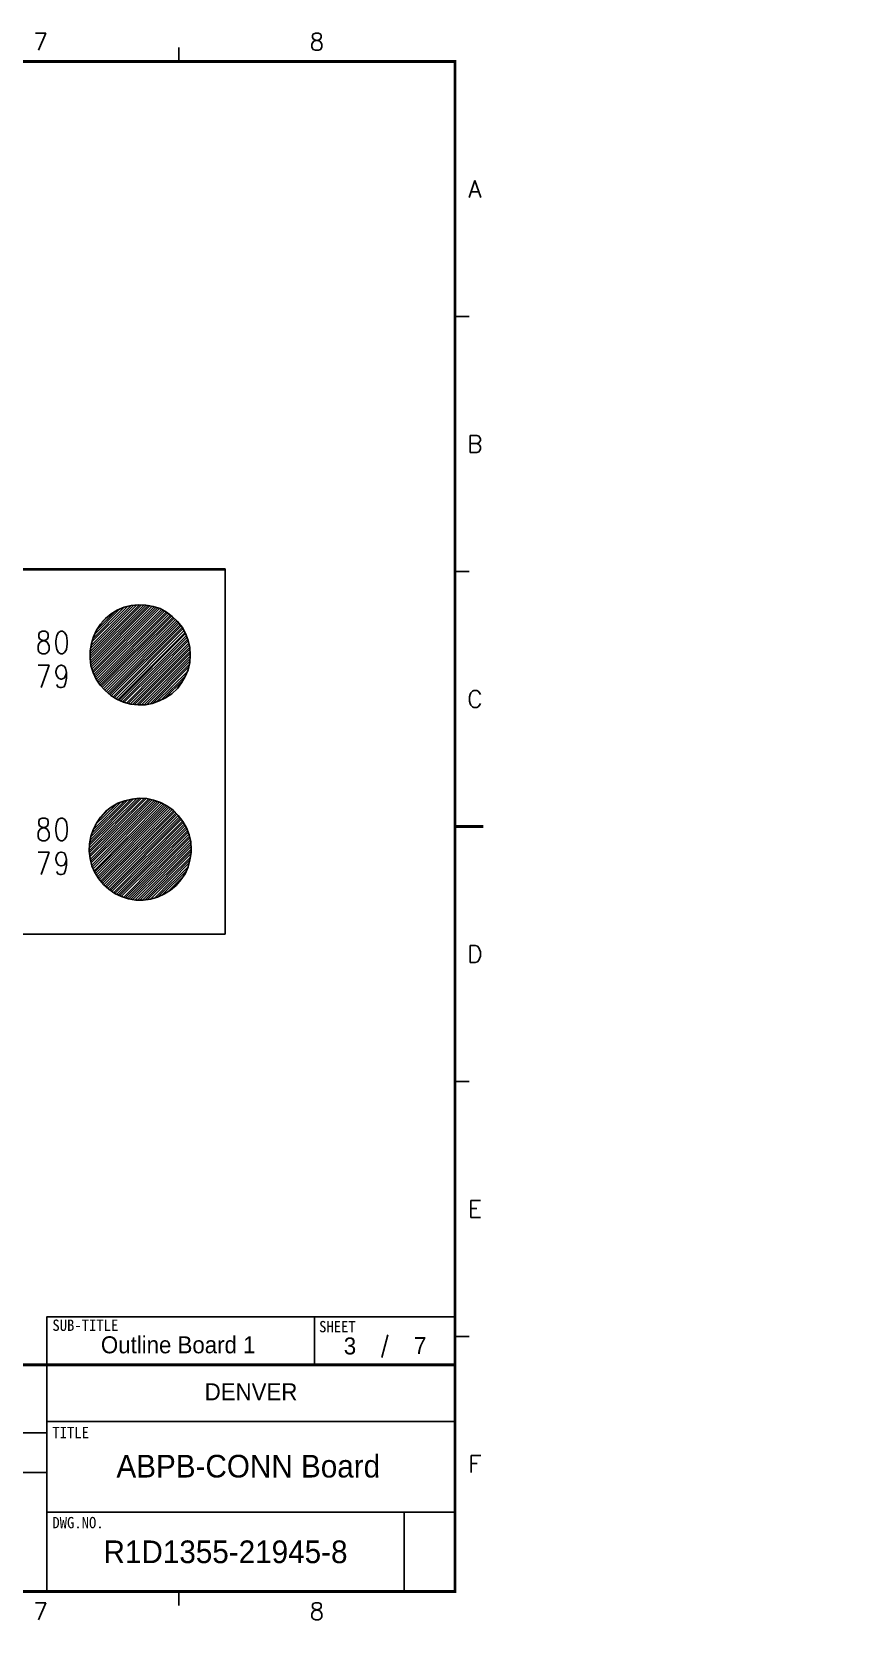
# Model space of a CAD drawing. Extents: x 295 to 953, y 10 to 290.
# Drawn here: x 807.3 to 952.6, y 9.8 to 290.2 of the extents above; entities that cross this region are included whole.
import ezdxf
from ezdxf.enums import TextEntityAlignment as Align

# ---------------------------------------------------------------- set-up
doc = ezdxf.new("R2010")
doc.units = 0
doc.header["$LTSCALE"] = 5
doc.header["$MEASUREMENT"] = 0
doc.linetypes.add('CENTER', pattern=[2, 1.25, -0.25, 0.25, -0.25])
doc.layers.get('0').update_dxf_attribs({"linetype": 'CONTINUOUS', "lineweight": 25})
for name, color, linetype, lineweight in [('2', 2, 'CENTER', 13), ('4', 4, 'CONTINUOUS', 18), ('6', 6, 'CONTINUOUS', 13)]:
    doc.layers.add(name, color=color, linetype=linetype, lineweight=lineweight)
for name, color, linetype in [('CK', 7, 'CONTINUOUS'), ('D2', 1, 'CONTINUOUS'), ('SHEET', 3, 'CONTINUOUS'), ('문자', 4, 'CONTINUOUS'), ('테두리', 3, 'CONTINUOUS')]:
    doc.layers.add(name, color=color, linetype=linetype)
doc.styles.add('MARK', font='ARLRDBD.TTF')
doc.styles.get("Standard").update_dxf_attribs({"font": 'simplex.shx'})
doc.styles.add('굴림', font='')
doc.styles.add('굴림체', font='')
doc.styles.get('굴림').set_extended_font_data('Gulim')
doc.styles.get('굴림체').set_extended_font_data('GulimChe')

# ---------------------------------------------------------------- blocks, each defined once
blk = doc.blocks.new('B')
at = {"layer": '문자'}
blk.add_hatch(color=256, dxfattribs=at).paths.add_polyline_path([(13.79, 10), (15.31, 6), (16.84, 10)])
at = {"color": 4, "const_width": 0.6}
blk.add_lwpolyline([(48.46, 10.32, 1), (49.06, 10.32, 1)], format="xyb", close=True, dxfattribs=at)
at = {"layer": '문자'}
for p, q in [((10.73, 2), (7.68, 10)), ((7.68, 10), (10.09, 10)), ((11.94, 5.16), (10.09, 10)), ((10.73, 10), (13.15, 10)), ((13.79, 2), (10.73, 10)), ((14.99, 5.16), (13.15, 10)), ((13.79, 10), (16.84, 10)), ((15.31, 6), (13.79, 10)), ((16.84, 10), (15.31, 6)), ((11.94, 5.16), (10.73, 2)), ((14.99, 5.16), (13.79, 2))]:
    blk.add_line(p, q, dxfattribs=at)
at = {"layer": '문자', "style": 'MARK', "oblique": 15}
blk.add_text('WOOJIN', height=6.5, dxfattribs=at).set_placement((36.4, 6), align=Align.MIDDLE_CENTER)
blk = doc.blocks.new('C')
blk.add_line((15, 285), (15, 285))
at = {"layer": '2'}
for p, q in [((252.83, 53.35), (252.83, 44.65)), ((269.53, 49), (248.48, 49))]:
    blk.add_line(p, q, dxfattribs=at)
at = {"layer": 'SHEET'}
for p, q in [((393.14, 60.3), (392.07, 56.28)), ((22, 55), (22, 15)), ((227, 55), (227, 15)), ((247, 55), (247, 22)), ((271, 55), (271, 15)), ((271, 55), (271, 15)), ((333, 55), (333, 15)), ((247, 48), (227, 48)), ((405, 45), (333, 45)), ((333, 43), (247, 43)), ((287, 43), (287, 15)), ((311, 43), (311, 15)), ((333, 36), (247, 36)), ((311, 29), (247, 29)), ((405, 29), (333, 29)), ((396, 29), (396, 15)), ((311, 22), (227, 22))]:
    blk.add_line(p, q, dxfattribs=at)
at = {"layer": 'SHEET', "color": 4}
for p, q in [((258.53, 50.9), (268.03, 51.85)), ((258.53, 50.9), (258.53, 47.1)), ((268.03, 51.85), (268.03, 46.15)), ((258.53, 47.1), (268.03, 46.15))]:
    blk.add_line(p, q, dxfattribs=at)
at = {"layer": 'SHEET'}
for points in [[(333, 55), (380.19, 55), (380.19, 63.49), (333, 63.49)], [(380.19, 55), (405, 55), (405, 63.49), (380.19, 63.49)]]:
    blk.add_lwpolyline(points, close=True, dxfattribs=at)
at = {"layer": 'SHEET', "color": 4}
for radius in [2.85, 1.9]:
    blk.add_circle((252.83, 49), radius, dxfattribs=at)
at = {"layer": 'SHEET'}
blk.add_circle((265.7, 39.32), 3.32, dxfattribs=at)
at = {"layer": '테두리'}
blk.add_line((405, 285), (405, 15), dxfattribs=at)
for points, const_width in [([(210, 290), (210, 285)], 0.5), ([(63.75, 287.5), (63.75, 285)], 0.3), ([(112.5, 287.5), (112.5, 285)], 0.3), ([(161.25, 287.5), (161.25, 285)], 0.3), ([(258.75, 287.5), (258.75, 285)], 0.3), ([(307.5, 287.5), (307.5, 285)], 0.3), ([(356.25, 287.5), (356.25, 285)], 0.3), ([(15, 285), (15, 15), (405, 15), (405, 285), (15, 285)], 0.5), ([(12.5, 240), (15, 240)], 0.3), ([(407.5, 240), (405, 240)], 0.3), ([(12.5, 195), (15, 195)], 0.3), ([(407.5, 195), (405, 195)], 0.3), ([(10, 150), (15, 150)], 0.5), ([(410, 150), (405, 150)], 0.5), ([(12.5, 105), (15, 105)], 0.3), ([(407.5, 105), (405, 105)], 0.3), ([(12.5, 60), (15, 60)], 0.3), ([(407.5, 60), (405, 60)], 0.3), ([(15, 55), (405, 55)], 0.5), ([(63.75, 12.5), (63.75, 15)], 0.3), ([(112.5, 12.5), (112.5, 15)], 0.3), ([(161.25, 12.5), (161.25, 15)], 0.3), ([(210, 10), (210, 15)], 0.5), ([(258.75, 12.5), (258.75, 15)], 0.3), ([(307.5, 12.5), (307.5, 15)], 0.3), ([(356.25, 12.5), (356.25, 15)], 0.3)]:
    blk.add_lwpolyline(points, dxfattribs=dict(at, const_width=const_width))
blk.add_blockref('B', (271, 43))
at = {"layer": '문자'}
for s, p in [('1', (39.38, 288.5)), ('2', (88.12, 288.5)), ('3', (136.88, 288.5)), ('4', (185.62, 288.5)), ('5', (234.38, 288.5)), ('6', (283.12, 288.5)), ('7', (331.88, 288.5)), ('8', (380.62, 288.5)), ('A', (11.5, 262.5)), ('A', (408.5, 262.5)), ('B', (11.5, 217.5)), ('B', (408.5, 217.5)), ('C', (11.5, 172.5)), ('C', (408.5, 172.5)), ('D', (11.5, 127.5)), ('D', (408.5, 127.5)), ('E', (11.5, 82.5)), ('E', (408.5, 82.5)), ('F', (11.5, 37.5)), ('F', (408.5, 37.5)), ('1', (39.38, 11.5)), ('2', (88.12, 11.5)), ('3', (136.88, 11.5)), ('4', (185.62, 11.5)), ('5', (234.38, 11.5)), ('6', (283.12, 11.5)), ('7', (331.88, 11.5)), ('8', (380.62, 11.5))]:
    blk.add_text(s, height=3, dxfattribs=at).set_placement(p, align=Align.MIDDLE)
at = {"layer": '문자', "style": '굴림체'}
for s, height, p in [('SUB-TITLE', 2, (339.77, 61.98)), ('SHEET', 2, (384.24, 61.74)), ('설계 MEMO', 2.5, (237, 51.5)), ('작성일', 2, (279, 41)), ('승   인', 2, (322, 41)), ('DIM.IN mm', 2.85, (259, 39.5)), ('DATE', 2, (279, 38)), ('APPROVED', 2, (322, 38)), ('척도 SCALE', 2.5, (259, 32.5)), ('작  성', 2, (279, 34)), ('DRAWN', 2, (279, 31)), ('설  계', 2, (279, 27)), ('DESIGNED', 2, (279, 24)), ('검  토', 2, (279, 20)), ('CHECKED', 2, (279, 17))]:
    blk.add_text(s, height=height, dxfattribs=at).set_placement(p, align=Align.MIDDLE_CENTER)
blk.add_text('개정  REVISION', height=3, rotation=90, dxfattribs=at).set_placement((18.5, 35), align=Align.MIDDLE_CENTER)
for s, p in [('TITLE', (333.95, 42.05)), ('DWG.NO.', (333.95, 26.15))]:
    blk.add_text(s, height=2, dxfattribs=at).set_placement(p)
at = {"layer": '문자', "style": '굴림체', "width": 0.75}
blk.add_text('공차 적용기준 : WMS C 40201', height=2.85, dxfattribs=at).set_placement((249, 18.5), align=Align.MIDDLE_CENTER)

msp = doc.modelspace()

# ---------------------------------------------------------------- linework, layer by layer
at = {"layer": 'CK', "color": 7}
for p, q in [((817.59, 180.91), (825.82, 189.14)), ((817.59, 180.45), (826.28, 189.14)), ((817.59, 180.07), (826.66, 189.14)), ((817.59, 179.62), (827.11, 189.14)), ((817.67, 181.44), (825.29, 189.06)), ((817.67, 179.23), (827.5, 189.06)), ((817.67, 178.85), (827.88, 189.06)), ((817.74, 181.9), (824.83, 188.99)), ((817.74, 178.47), (828.18, 188.99)), ((817.82, 182.51), (824.22, 188.91)), ((817.82, 178.17), (828.56, 188.91)), ((817.89, 177.79), (828.87, 188.76)), ((818.05, 183.12), (823.61, 188.68)), ((818.05, 177.48), (829.25, 188.68)), ((818.12, 177.18), (829.55, 188.61)), ((818.28, 183.81), (822.92, 188.45)), ((818.28, 176.87), (829.86, 188.45)), ((818.43, 176.57), (830.16, 188.3)), ((818.5, 176.26), (830.47, 188.15)), ((818.66, 175.96), (830.7, 188)), ((818.73, 184.64), (822.09, 188)), ((821.32, 187.54), (822.39, 188.15)), ((822.39, 188.15), (823.61, 188.68)), ((823.61, 188.68), (824.83, 188.99)), ((824.83, 188.99), (826.12, 189.14)), ((826.12, 189.14), (827.42, 189.06)), ((827.42, 189.06), (828.71, 188.84)), ((828.71, 188.84), (829.93, 188.45)), ((829.93, 188.45), (831.08, 187.85)), ((818.73, 184.64), (819.42, 185.71)), ((818.89, 175.73), (831, 187.85)), ((819.04, 175.42), (831.23, 187.69)), ((819.19, 175.2), (831.53, 187.54)), ((819.34, 174.97), (831.76, 187.31)), ((819.42, 185.71), (820.33, 186.7)), ((819.57, 174.74), (831.99, 187.16)), ((819.72, 186.09), (820.64, 187.01)), ((819.72, 174.51), (832.22, 186.93)), ((819.95, 174.28), (832.45, 186.78)), ((820.18, 174.05), (832.68, 186.55)), ((820.33, 186.7), (821.32, 187.54)), ((820.41, 173.82), (832.91, 186.32)), ((820.64, 173.6), (833.13, 186.09)), ((820.87, 173.44), (833.29, 185.86)), ((821.09, 173.21), (833.52, 185.64)), ((821.32, 173.06), (833.67, 185.41)), ((831.08, 187.85), (832.07, 187.08)), ((832.07, 187.08), (832.98, 186.17)), ((832.98, 186.17), (833.82, 185.18)), ((833.82, 185.18), (834.43, 184.04)), ((808.52, 183.88), (808.67, 184.26)), ((808.52, 183.5), (808.52, 183.88)), ((808.67, 183.12), (808.52, 183.5)), ((808.83, 182.59), (808.52, 182.21)), ((808.67, 184.26), (809.13, 184.49)), ((808.98, 182.97), (808.67, 183.12)), ((809.28, 182.74), (808.83, 182.59)), ((809.51, 182.74), (808.98, 182.97)), ((809.13, 184.49), (809.66, 184.49)), ((809.82, 182.97), (809.28, 182.74)), ((809.97, 182.59), (809.51, 182.74)), ((809.66, 184.49), (810.05, 184.26)), ((810.05, 183.12), (809.82, 182.97)), ((810.2, 182.21), (809.97, 182.59)), ((810.05, 184.26), (810.2, 183.88)), ((810.2, 183.5), (810.05, 183.12)), ((810.2, 183.88), (810.2, 183.5)), ((811.57, 182.74), (811.72, 183.73)), ((811.57, 182.21), (811.57, 182.74)), ((811.72, 183.73), (812.03, 184.26)), ((812.03, 184.26), (812.41, 184.49)), ((812.41, 184.49), (812.71, 184.49)), ((812.71, 184.49), (813.09, 184.26)), ((813.09, 184.26), (813.4, 183.73)), ((813.4, 183.73), (813.55, 182.74)), ((813.55, 182.74), (813.55, 182.21)), ((817.82, 182.28), (818.2, 183.5)), ((818.2, 183.5), (818.73, 184.64)), ((821.63, 172.91), (833.82, 185.1)), ((821.86, 172.68), (833.97, 184.87)), ((822.16, 172.53), (834.2, 184.57)), ((822.47, 172.38), (834.35, 184.26)), ((822.7, 172.3), (834.43, 184.04)), ((823, 172.15), (834.58, 183.73)), ((823.3, 172), (834.73, 183.43)), ((823.61, 171.92), (834.81, 183.04)), ((823.99, 171.77), (834.89, 182.74)), ((824.3, 171.69), (835.04, 182.43)), ((834.43, 184.04), (834.89, 182.82)), ((834.89, 182.82), (835.19, 181.6)), ((808.52, 182.21), (808.45, 181.83)), ((808.45, 181.83), (808.45, 181.22)), ((808.45, 181.22), (808.52, 180.83)), ((808.52, 180.83), (808.67, 180.68)), ((808.67, 180.68), (809.13, 180.45)), ((809.13, 180.45), (809.66, 180.45)), ((809.66, 180.45), (810.05, 180.68)), ((810.05, 180.68), (810.2, 180.83)), ((810.35, 181.83), (810.2, 182.21)), ((810.2, 180.83), (810.35, 181.22)), ((810.35, 181.22), (810.35, 181.83)), ((811.72, 181.22), (811.57, 182.21)), ((812.03, 180.68), (811.72, 181.22)), ((812.41, 180.45), (812.03, 180.68)), ((812.71, 180.45), (812.41, 180.45)), ((813.09, 180.68), (812.71, 180.45)), ((813.4, 181.22), (813.09, 180.68)), ((813.55, 182.21), (813.4, 181.22)), ((817.59, 180.99), (817.82, 182.28)), ((817.59, 179.69), (817.59, 180.99)), ((817.74, 178.4), (817.59, 179.69)), ((824.68, 171.61), (835.12, 182.05)), ((825.06, 171.54), (835.19, 181.67)), ((825.44, 171.54), (835.19, 181.29)), ((825.82, 171.46), (835.27, 180.91)), ((826.2, 171.46), (835.27, 180.53)), ((826.66, 171.46), (835.27, 180.07)), ((827.11, 171.46), (835.27, 179.62)), ((835.19, 181.6), (835.27, 180.3)), ((835.27, 180.23), (835.19, 178.93)), ((835.27, 180.3), (835.27, 180.23)), ((808.45, 178.47), (810.35, 178.47)), ((810.35, 178.47), (808.98, 174.51)), ((811.72, 177.94), (811.57, 177.33)), ((811.57, 177.33), (811.57, 177.18)), ((811.57, 177.18), (811.72, 176.57)), ((812.03, 178.32), (811.72, 177.94)), ((812.41, 178.47), (812.03, 178.32)), ((812.56, 178.47), (812.41, 178.47)), ((813.02, 178.32), (812.56, 178.47)), ((813.25, 177.94), (813.02, 178.32)), ((813.4, 177.18), (813.25, 177.94)), ((813.25, 176.57), (813.4, 177.18)), ((813.4, 176.19), (813.4, 177.18)), ((818.12, 177.18), (817.74, 178.4)), ((818.66, 176.03), (818.12, 177.18)), ((827.57, 171.54), (835.19, 179.16)), ((828.11, 171.61), (835.12, 178.62)), ((828.64, 171.77), (834.96, 178.09)), ((829.25, 171.92), (834.81, 177.41)), ((830.01, 172.22), (834.51, 176.72)), ((834.89, 177.63), (834.35, 176.49)), ((835.19, 178.93), (834.89, 177.63)), ((811.72, 176.57), (812.03, 176.19)), ((811.72, 175.04), (811.87, 174.66)), ((811.87, 174.66), (812.33, 174.51)), ((812.03, 176.19), (812.41, 176.03)), ((812.33, 174.51), (812.56, 174.51)), ((812.41, 176.03), (812.56, 176.03)), ((812.56, 176.03), (813.02, 176.19)), ((812.56, 174.51), (813.02, 174.66)), ((813.02, 176.19), (813.25, 176.57)), ((813.02, 174.66), (813.25, 175.27)), ((813.25, 175.27), (813.4, 176.19)), ((819.34, 174.97), (818.66, 176.03)), ((820.26, 173.98), (819.34, 174.97)), ((821.25, 173.14), (820.26, 173.98)), ((830.85, 172.68), (834.05, 175.88)), ((832.98, 174.36), (831.99, 173.44)), ((833.74, 175.35), (832.98, 174.36)), ((834.35, 176.49), (833.74, 175.35)), ((822.31, 172.45), (821.25, 173.14)), ((823.46, 171.92), (822.31, 172.45)), ((824.75, 171.61), (823.46, 171.92)), ((826.05, 171.46), (824.75, 171.61)), ((827.34, 171.46), (826.05, 171.46)), ((828.56, 171.69), (827.34, 171.46)), ((829.78, 172.15), (828.56, 171.69)), ((830.92, 172.68), (829.78, 172.15)), ((831.99, 173.44), (830.92, 172.68)), ((817.44, 146.16), (826.28, 155)), ((817.44, 145.71), (826.66, 155)), ((817.44, 146.62), (825.82, 154.93)), ((817.44, 145.33), (827.11, 154.93)), ((817.51, 147.08), (825.29, 154.93)), ((817.51, 144.94), (827.5, 154.93)), ((817.51, 144.56), (827.88, 154.85)), ((817.59, 147.61), (824.83, 154.85)), ((817.59, 144.18), (828.18, 154.77)), ((817.67, 148.14), (824.22, 154.7)), ((817.67, 143.8), (828.56, 154.7)), ((817.74, 143.5), (828.94, 154.62)), ((817.89, 148.75), (823.69, 154.55)), ((817.89, 143.19), (829.25, 154.55)), ((817.97, 142.81), (829.55, 154.39)), ((818.12, 149.44), (823, 154.32)), ((818.12, 142.51), (829.86, 154.32)), ((822.47, 154.09), (823.69, 154.55)), ((823.69, 154.55), (824.98, 154.85)), ((824.98, 154.85), (826.28, 155)), ((826.28, 155), (827.57, 154.93)), ((827.57, 154.93), (828.79, 154.62)), ((828.79, 154.62), (830.01, 154.24)), ((808.67, 151.27), (809.13, 151.5)), ((809.13, 151.5), (809.66, 151.5)), ((809.66, 151.5), (810.05, 151.27)), ((812.03, 151.27), (812.41, 151.5)), ((812.41, 151.5), (812.71, 151.5)), ((812.71, 151.5), (813.09, 151.27)), ((818.28, 142.2), (830.16, 154.16)), ((818.35, 141.97), (830.47, 154.01)), ((818.5, 150.28), (822.16, 153.86)), ((818.5, 141.67), (830.77, 153.86)), ((818.66, 141.36), (831, 153.71)), ((818.73, 150.58), (819.42, 151.65)), ((818.89, 141.13), (831.31, 153.56)), ((819.04, 140.83), (831.53, 153.4)), ((819.19, 140.6), (831.76, 153.17)), ((819.34, 151.5), (820.87, 153.1)), ((819.42, 140.37), (832.07, 153.02)), ((819.42, 151.65), (820.33, 152.64)), ((819.57, 140.14), (832.3, 152.79)), ((819.8, 139.92), (832.52, 152.64)), ((820.03, 139.69), (832.75, 152.41)), ((820.26, 139.46), (832.91, 152.18)), ((820.33, 152.64), (821.32, 153.4)), ((820.41, 139.23), (833.13, 151.96)), ((820.71, 139.08), (833.36, 151.73)), ((820.94, 138.85), (833.52, 151.5)), ((821.32, 153.4), (822.47, 154.09)), ((830.01, 154.24), (831.15, 153.63)), ((831.15, 153.63), (832.22, 152.87)), ((832.22, 152.87), (833.13, 151.96)), ((833.13, 151.96), (833.97, 150.89)), ((808.52, 149.21), (808.45, 148.83)), ((808.45, 148.83), (808.45, 148.22)), ((808.52, 150.89), (808.67, 151.27)), ((808.52, 150.51), (808.52, 150.89)), ((808.67, 150.13), (808.52, 150.51)), ((808.83, 149.59), (808.52, 149.21)), ((808.98, 149.97), (808.67, 150.13)), ((809.28, 149.75), (808.83, 149.59)), ((809.51, 149.75), (808.98, 149.97)), ((809.82, 149.97), (809.28, 149.75)), ((809.97, 149.59), (809.51, 149.75)), ((810.05, 150.13), (809.82, 149.97)), ((810.2, 149.21), (809.97, 149.59)), ((810.05, 151.27), (810.2, 150.89)), ((810.2, 150.51), (810.05, 150.13)), ((810.2, 150.89), (810.2, 150.51)), ((810.35, 148.83), (810.2, 149.21)), ((810.35, 148.22), (810.35, 148.83)), ((811.57, 149.75), (811.72, 150.74)), ((811.57, 149.21), (811.57, 149.75)), ((811.72, 148.22), (811.57, 149.21)), ((811.72, 150.74), (812.03, 151.27)), ((813.09, 151.27), (813.4, 150.74)), ((813.4, 150.74), (813.55, 149.75)), ((813.55, 149.21), (813.4, 148.22)), ((813.55, 149.75), (813.55, 149.21)), ((817.74, 148.22), (818.12, 149.44)), ((818.12, 149.44), (818.73, 150.58)), ((821.17, 138.7), (833.74, 151.27)), ((821.4, 138.54), (833.9, 150.96)), ((821.7, 138.32), (834.05, 150.74)), ((821.93, 138.16), (834.2, 150.43)), ((822.24, 138.01), (834.35, 150.2)), ((822.54, 137.86), (834.51, 149.9)), ((822.77, 137.78), (834.66, 149.59)), ((823.08, 137.63), (834.81, 149.29)), ((823.46, 137.48), (834.89, 148.98)), ((823.76, 137.4), (835.04, 148.68)), ((833.97, 150.89), (834.58, 149.75)), ((834.58, 149.75), (835.04, 148.53)), ((808.45, 148.22), (808.52, 147.84)), ((808.52, 147.84), (808.67, 147.69)), ((808.67, 147.69), (809.13, 147.46)), ((809.13, 147.46), (809.66, 147.46)), ((809.66, 147.46), (810.05, 147.69)), ((810.05, 147.69), (810.2, 147.84)), ((810.2, 147.84), (810.35, 148.22)), ((812.03, 147.69), (811.72, 148.22)), ((812.41, 147.46), (812.03, 147.69)), ((812.71, 147.46), (812.41, 147.46)), ((813.09, 147.69), (812.71, 147.46)), ((813.4, 148.22), (813.09, 147.69)), ((817.44, 145.63), (817.51, 146.93)), ((817.51, 146.93), (817.74, 148.22)), ((824.07, 137.32), (835.12, 148.3)), ((824.45, 137.25), (835.19, 147.99)), ((824.75, 137.17), (835.27, 147.61)), ((825.13, 137.1), (835.34, 147.23)), ((825.51, 137.02), (835.34, 146.85)), ((825.97, 137.02), (835.42, 146.47)), ((826.35, 137.02), (835.42, 146.01)), ((835.04, 148.53), (835.34, 147.31)), ((835.34, 147.31), (835.42, 146.01)), ((835.42, 146.01), (835.42, 145.4)), ((808.45, 145.48), (810.35, 145.48)), ((810.35, 145.48), (808.98, 141.52)), ((811.72, 144.94), (811.57, 144.34)), ((811.57, 144.34), (811.57, 144.18)), ((811.57, 144.18), (811.72, 143.57)), ((812.03, 145.33), (811.72, 144.94)), ((811.72, 143.57), (812.03, 143.19)), ((812.41, 145.48), (812.03, 145.33)), ((812.03, 143.19), (812.41, 143.04)), ((812.56, 145.48), (812.41, 145.48)), ((813.02, 145.33), (812.56, 145.48)), ((812.56, 143.04), (813.02, 143.19)), ((813.25, 144.94), (813.02, 145.33)), ((813.02, 143.19), (813.25, 143.57)), ((813.4, 144.18), (813.25, 144.94)), ((813.25, 143.57), (813.4, 144.18)), ((813.25, 142.28), (813.4, 143.19)), ((813.4, 143.19), (813.4, 144.18)), ((817.59, 144.34), (817.44, 145.63)), ((817.89, 143.04), (817.59, 144.34)), ((826.81, 137.02), (835.42, 145.63)), ((827.27, 137.02), (835.34, 145.17)), ((827.72, 137.1), (835.34, 144.64)), ((828.26, 137.17), (835.19, 144.11)), ((828.87, 137.32), (835.04, 143.57)), ((835.19, 144.11), (834.89, 142.89)), ((835.42, 145.4), (835.19, 144.11)), ((811.72, 142.05), (811.87, 141.67)), ((811.87, 141.67), (812.33, 141.52)), ((812.33, 141.52), (812.56, 141.52)), ((812.41, 143.04), (812.56, 143.04)), ((812.56, 141.52), (813.02, 141.67)), ((813.02, 141.67), (813.25, 142.28)), ((818.43, 141.9), (817.89, 143.04)), ((819.11, 140.75), (818.43, 141.9)), ((819.95, 139.76), (819.11, 140.75)), ((829.48, 137.55), (834.89, 142.89)), ((830.24, 137.86), (834.58, 142.2)), ((831.15, 138.32), (834.05, 141.21)), ((833.59, 140.6), (832.75, 139.61)), ((834.35, 141.67), (833.59, 140.6)), ((834.89, 142.89), (834.35, 141.67)), ((820.87, 138.92), (819.95, 139.76)), ((821.93, 138.16), (820.87, 138.92)), ((823.15, 137.63), (821.93, 138.16)), ((824.37, 137.25), (823.15, 137.63)), ((829.48, 137.55), (828.26, 137.17)), ((830.7, 138.09), (829.48, 137.55)), ((831.76, 138.77), (830.7, 138.09)), ((832.75, 139.61), (831.76, 138.77)), ((825.67, 137.02), (824.37, 137.25)), ((826.96, 137.02), (825.67, 137.02)), ((828.26, 137.17), (826.96, 137.02))]:
    msp.add_line(p, q, dxfattribs=at)
at = {"layer": 'D2', "color": 7}
for p, q in [((841.44, 195.47), (529.48, 195.47)), ((841.44, 195.31), (529.48, 195.31)), ((841.44, 131), (841.44, 195.47)), ((841.44, 195.31), (841.44, 131)), ((841.44, 131), (529.48, 131))]:
    msp.add_line(p, q, dxfattribs=at)

# ---------------------------------------------------------------- block references
msp.add_blockref('C', (476.98, 0))

# ---------------------------------------------------------------- texts
at = {"layer": '4', "style": '굴림'}
for s, p in [('Outline Board 1', (833.13, 58.53)), ('3', (863.44, 58.33)), ('7', (875.83, 58.38)), ('DENVER', (845.98, 50.24))]:
    msp.add_text(s, height=3, dxfattribs=at).set_placement(p, align=Align.MIDDLE_CENTER)
at = {"layer": '6', "color": 4, "char_height": 3, "attachment_point": 4, "style": '굴림체'}
for insert, width in [((905.28, 137.42), 36.962), ((952.58, 106.26), 52.2944), ((952.58, 102.14), 52.2944)]:
    msp.add_mtext('{\\f굴림|b0|i0|c129;\\C7;', dxfattribs=dict(at, insert=insert, width=width))
at = {"layer": '문자', "style": '굴림'}
for s, p in [('ABPB-CONN Board', (845.5, 37.11)), ('R1D1355-21945-8', (841.48, 22))]:
    msp.add_text(s, height=4, dxfattribs=at).set_placement(p, align=Align.MIDDLE_CENTER)

doc.saveas('drawing.dxf')
